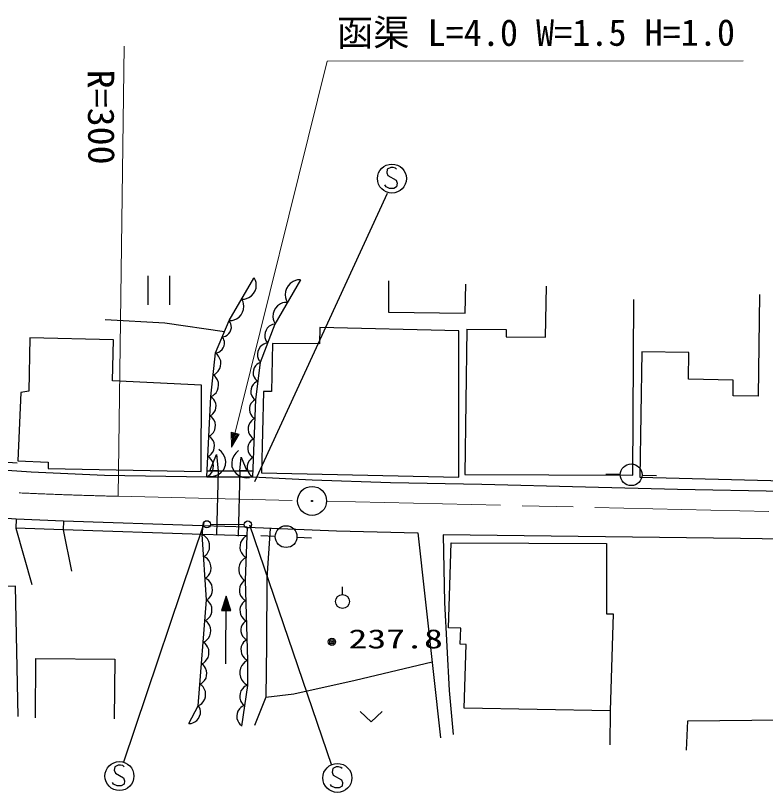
# Model space of a CAD drawing. Units: millimetres, scale not verified. Extents: x 40000 to 680000, y 20000 to 380000.
# Drawn here: x 451300 to 503006, y 267967 to 321490 of the extents above; entities that cross this region are included whole.
import ezdxf
from ezdxf.enums import TextEntityAlignment as Align

# ---------------------------------------------------------------- set-up
doc = ezdxf.new("R2010")
doc.units = ezdxf.units.MM
doc.header["$LTSCALE"] = 1000
doc.linetypes.add('CHAIN', pattern=[18.5, 12, -1.5, 3.5, -1.5])
for name, color, linetype, lineweight in [('M-BGD', 7, 'Continuous', 25), ('M-BGD-EXST', 7, 'Continuous', 25), ('M-BMK', 2, 'CHAIN', 13), ('M-BMK-SRVR', 3, 'Continuous', 25), ('M-STR-HTXT', 7, 'Continuous', 13)]:
    doc.layers.add(name, color=color, linetype=linetype, lineweight=lineweight)
doc.styles.add('ＭＳ ゴシック', font='')
doc.styles.get('ＭＳ ゴシック').set_extended_font_data('MS Gothic')

msp = doc.modelspace()

# ---------------------------------------------------------------- linework, layer by layer
at = {"layer": 'M-BGD'}
for p, q in [((460427, 303558), (460428, 301559)), ((461948, 301560), (461947, 303559)), ((466034, 300484), (467732, 303389)), ((467845, 303244), (467749, 303418)), ((467881, 303105), (467845, 303244)), ((467901, 302936), (467881, 303105)), ((470955, 303285), (469186, 300238)), ((470230, 303040), (470090, 302871)), ((470432, 303172), (470230, 303040)), ((470597, 303243), (470432, 303172)), ((470745, 303282), (470597, 303243)), ((470955, 303285), (470745, 303282)), ((477022, 303208), (477024, 301066)), ((482306, 300979), (482341, 302976)), ((467709, 302339), (467812, 302515)), ((467812, 302515), (467886, 302709)), ((467886, 302709), (467901, 302936)), ((469905, 302480), (469890, 302239)), ((469982, 302684), (469905, 302480)), ((470090, 302871), (469982, 302684)), ((487839, 299331), (487909, 302853)), ((466892, 301951), (467090, 301953)), ((466987, 301777), (466892, 301951)), ((467090, 301953), (467229, 301990)), ((467229, 301990), (467386, 302056)), ((467386, 302056), (467577, 302180)), ((467577, 302180), (467709, 302339)), ((469890, 302239), (469911, 302060)), ((469911, 302060), (469950, 301912)), ((469950, 301912), (470051, 301729)), ((493854, 289837), (493936, 301931)), ((502601, 302272), (502497, 295274)), ((467024, 301638), (466987, 301777)), ((467043, 301469), (467024, 301638)), ((467028, 301241), (467043, 301469)), ((469235, 301338), (469133, 301161)), ((469367, 301497), (469235, 301338)), ((469557, 301622), (469367, 301497)), ((469714, 301689), (469557, 301622)), ((469853, 301726), (469714, 301689)), ((470051, 301729), (469853, 301726)), ((466719, 300713), (466852, 300872)), ((466852, 300872), (466955, 301048)), ((466955, 301048), (467028, 301241)), ((469060, 300968), (469046, 300740)), ((469133, 301161), (469060, 300968)), ((477024, 301066), (482306, 300979)), ((461592, 300287), (457477, 300522)), ((465704, 299711), (461592, 300287)), ((465080, 298252), (466034, 300484)), ((466105, 300345), (466023, 300458)), ((466034, 300484), (466232, 300486)), ((466143, 300250), (466105, 300345)), ((466232, 300486), (466372, 300523)), ((466372, 300523), (466529, 300589)), ((466529, 300589), (466719, 300713)), ((469046, 300740), (469065, 300572)), ((469065, 300572), (469102, 300432)), ((469102, 300432), (469198, 300259)), ((466090, 299699), (466146, 299831)), ((466171, 300134), (466143, 300250)), ((466146, 299831), (466181, 299973)), ((466181, 299973), (466171, 300134)), ((469186, 300238), (468161, 297581)), ((468573, 299815), (468512, 299658)), ((468659, 299961), (468573, 299815)), ((468798, 300088), (468659, 299961)), ((468917, 300162), (468798, 300088)), ((469025, 300210), (468917, 300162)), ((469186, 300238), (469025, 300210)), ((472269, 300006), (472252, 298862)), ((481872, 299758), (472269, 300006)), ((481861, 289684), (481872, 299758)), ((482416, 299886), (482278, 289866)), ((482416, 299886), (485134, 299855)), ((485134, 299855), (485134, 299365)), ((452283, 299288), (452208, 295602)), ((458065, 299140), (452283, 299288)), ((465551, 299355), (465690, 299374)), ((465633, 299242), (465551, 299355)), ((465671, 299147), (465633, 299242)), ((465690, 299374), (465784, 299412)), ((465784, 299412), (465888, 299472)), ((465888, 299472), (466011, 299576)), ((466011, 299576), (466090, 299699)), ((468512, 299658), (468478, 299491)), ((468478, 299491), (468496, 299304)), ((468496, 299304), (468534, 299170)), ((485134, 299365), (487839, 299331)), ((457975, 296316), (458065, 299140)), ((465618, 298596), (465675, 298728)), ((465700, 299031), (465671, 299147)), ((465675, 298728), (465709, 298870)), ((465709, 298870), (465700, 299031)), ((468156, 298656), (468069, 298509)), ((468294, 298782), (468156, 298656)), ((468413, 298856), (468294, 298782)), ((468522, 298904), (468413, 298856)), ((468682, 298932), (468522, 298904)), ((468534, 299170), (468582, 299061)), ((468582, 299061), (468682, 298932)), ((469020, 298896), (468950, 295592)), ((472252, 298862), (469020, 298896)), ((464763, 295242), (465080, 298252)), ((465216, 298119), (465077, 298224)), ((465080, 298252), (465218, 298271)), ((465218, 298271), (465313, 298309)), ((465313, 298309), (465417, 298369)), ((465417, 298369), (465539, 298473)), ((465539, 298473), (465618, 298596)), ((468008, 298352), (467974, 298185)), ((467974, 298185), (467992, 297999)), ((468069, 298509), (468008, 298352)), ((494476, 298311), (494351, 289683)), ((497714, 298270), (494476, 298311)), ((497693, 296444), (497714, 298270)), ((465296, 298020), (465216, 298119)), ((465373, 297891), (465296, 298020)), ((465444, 297703), (465373, 297891)), ((465455, 297521), (465444, 297703)), ((467992, 297999), (468030, 297864)), ((468030, 297864), (468078, 297755)), ((468078, 297755), (468179, 297627)), ((465279, 296997), (465388, 297166)), ((465388, 297166), (465436, 297342)), ((465436, 297342), (465455, 297521)), ((467704, 297062), (467684, 296907)), ((467749, 297213), (467704, 297062)), ((467845, 297359), (467749, 297213)), ((468161, 297581), (467844, 295031)), ((467935, 297452), (467845, 297359)), ((468022, 297520), (467935, 297452)), ((468161, 297581), (468022, 297520)), ((464920, 296733), (465078, 296807)), ((465060, 296628), (464920, 296733)), ((465140, 296529), (465060, 296628)), ((465078, 296807), (465177, 296887)), ((465217, 296400), (465140, 296529)), ((465177, 296887), (465279, 296997)), ((467684, 296907), (467691, 296749)), ((467691, 296749), (467749, 296585)), ((467749, 296585), (467814, 296472)), ((464112, 296015), (457975, 296316)), ((464101, 290076), (464112, 296015)), ((465287, 296212), (465217, 296400)), ((465279, 295851), (465298, 296030)), ((465298, 296030), (465287, 296212)), ((467685, 296069), (467588, 295924)), ((467775, 296162), (467685, 296069)), ((467862, 296230), (467775, 296162)), ((467814, 296472), (467881, 296385)), ((468001, 296292), (467862, 296230)), ((467881, 296385), (468001, 296292)), ((500779, 296359), (497693, 296444)), ((500780, 295294), (500779, 296359)), ((451667, 295525), (451460, 290816)), ((452208, 295602), (451667, 295525)), ((465020, 295395), (465122, 295505)), ((465122, 295505), (465231, 295675)), ((465231, 295675), (465279, 295851)), ((467543, 295772), (467524, 295617)), ((467524, 295617), (467531, 295459)), ((467531, 295459), (467589, 295295)), ((467588, 295924), (467543, 295772)), ((468388, 295592), (468265, 289983)), ((468950, 295592), (468388, 295592)), ((464483, 289717), (464763, 295242)), ((464887, 295124), (464761, 295208)), ((464763, 295242), (464921, 295315)), ((464961, 295042), (464887, 295124)), ((464921, 295315), (465020, 295395)), ((465034, 294934), (464961, 295042)), ((465104, 294774), (465034, 294934)), ((467589, 295295), (467653, 295182)), ((467711, 294958), (467630, 294884)), ((467844, 295031), (467635, 289719)), ((467653, 295182), (467721, 295095)), ((467844, 295031), (467711, 294958)), ((467721, 295095), (467840, 295002)), ((502497, 295274), (500780, 295294)), ((465080, 294307), (465114, 294462)), ((465122, 294617), (465104, 294774)), ((465114, 294462), (465122, 294617)), ((467432, 294475), (467426, 294319)), ((467464, 294630), (467432, 294475)), ((467548, 294783), (467464, 294630)), ((467630, 294884), (467548, 294783)), ((464696, 293910), (464829, 293982)), ((464831, 293819), (464696, 293910)), ((464829, 293982), (464911, 294055)), ((464911, 294055), (464994, 294155)), ((464994, 294155), (465080, 294307)), ((467426, 294319), (467446, 294162)), ((467446, 294162), (467518, 294004)), ((467518, 294004), (467591, 293897)), ((467591, 293897), (467666, 293816)), ((464911, 293731), (464831, 293819)), ((464989, 293615), (464911, 293731)), ((465064, 293443), (464989, 293615)), ((465084, 293274), (465064, 293443)), ((467474, 293465), (467384, 293301)), ((467563, 293574), (467474, 293465)), ((467650, 293654), (467563, 293574)), ((467793, 293733), (467650, 293654)), ((467666, 293816), (467793, 293733)), ((464857, 292669), (464947, 292776)), ((464947, 292776), (465039, 292940)), ((465039, 292940), (465075, 293106)), ((465075, 293106), (465084, 293274)), ((467349, 293134), (467343, 292966)), ((467343, 292966), (467364, 292797)), ((467384, 293301), (467349, 293134)), ((467364, 292797), (467441, 292626)), ((464625, 292512), (464769, 292589)), ((464760, 292421), (464625, 292512)), ((464840, 292333), (464760, 292421)), ((464769, 292589), (464857, 292669)), ((464918, 292217), (464840, 292333)), ((467441, 292626), (467521, 292511)), ((467521, 292511), (467602, 292424)), ((467605, 292261), (467524, 292186)), ((467602, 292424), (467738, 292334)), ((467738, 292334), (467605, 292261)), ((464994, 292045), (464918, 292217)), ((464968, 291542), (465005, 291708)), ((465013, 291876), (464994, 292045)), ((465005, 291708), (465013, 291876)), ((467326, 291778), (467320, 291622)), ((467358, 291933), (467326, 291778)), ((467442, 292086), (467358, 291933)), ((467524, 292186), (467442, 292086)), ((464554, 291115), (464698, 291191)), ((464698, 291191), (464786, 291271)), ((464706, 290117), (465166, 291240)), ((464786, 291271), (464876, 291379)), ((464876, 291379), (464968, 291542)), ((465166, 291240), (465273, 290117)), ((465506, 291439), (465314, 291604)), ((465646, 291252), (465506, 291439)), ((465755, 290991), (465646, 291252)), ((466349, 291163), (466240, 290902)), ((466488, 291350), (466349, 291163)), ((466679, 291516), (466488, 291350)), ((467320, 291622), (467340, 291465)), ((467340, 291465), (467412, 291306)), ((467412, 291306), (467485, 291200)), ((467485, 291200), (467560, 291119)), ((450419, 290748), (451416, 290686)), ((451460, 290816), (453552, 290725)), ((453552, 290725), (453552, 290283)), ((464690, 291024), (464554, 291115)), ((464769, 290936), (464690, 291024)), ((464848, 290820), (464769, 290936)), ((464923, 290648), (464848, 290820)), ((464942, 290478), (464923, 290648)), ((465790, 290761), (465755, 290991)), ((465774, 290509), (465790, 290761)), ((466240, 290902), (466206, 290671)), ((466206, 290671), (466223, 290419)), ((466760, 290118), (466866, 291064)), ((466866, 291064), (467256, 290119)), ((467307, 290634), (467275, 290479)), ((467391, 290787), (467307, 290634)), ((467473, 290888), (467391, 290787)), ((467554, 290963), (467473, 290888)), ((467687, 291036), (467554, 290963)), ((467560, 291119), (467687, 291036)), ((447980, 290343), (452372, 290063)), ((453552, 290283), (464101, 290076)), ((464483, 290117), (467635, 290119)), ((465273, 290117), (464706, 290117)), ((464805, 289981), (464897, 290144)), ((464897, 290144), (464934, 290311)), ((464934, 290311), (464942, 290478)), ((465273, 290117), (465149, 285713)), ((465487, 290021), (465652, 290212)), ((465652, 290212), (465774, 290509)), ((466223, 290419), (466345, 290123)), ((466345, 290123), (466511, 289932)), ((466760, 290118), (466645, 285623)), ((467256, 290119), (466760, 290118)), ((467275, 290479), (467269, 290324)), ((467269, 290324), (467289, 290167)), ((467289, 290167), (467361, 290008)), ((452372, 290063), (457436, 289818)), ((457436, 289818), (464483, 289717)), ((464483, 289717), (464627, 289794)), ((464483, 289717), (467635, 289719)), ((464557, 289753), (464809, 289736)), ((464627, 289794), (464716, 289873)), ((464716, 289873), (464805, 289981)), ((464809, 289736), (465040, 289772)), ((465040, 289772), (465301, 289881)), ((465301, 289881), (465487, 290021)), ((466511, 289932), (466698, 289793)), ((466698, 289793), (466959, 289684)), ((466959, 289684), (467190, 289650)), ((467190, 289650), (467442, 289667)), ((467361, 290008), (467434, 289901)), ((467434, 289901), (467509, 289820)), ((467509, 289820), (467636, 289737)), ((467635, 289719), (471754, 289497)), ((468265, 289983), (481861, 289684)), ((482278, 289866), (493854, 289837)), ((492999, 289867), (491999, 289883)), ((494351, 289683), (509912, 289303)), ((494498, 289834), (495497, 289806)), ((471754, 289497), (477155, 289324)), ((477155, 289324), (483441, 289196)), ((483441, 289196), (490603, 289023)), ((490603, 289023), (496933, 288851)), ((496933, 288851), (509550, 288638)), ((451342, 286784), (447133, 287098)), ((451342, 286784), (451318, 286185)), ((454601, 286651), (451342, 286784)), ((454601, 286651), (454577, 286052)), ((464197, 286341), (454601, 286651)), ((464737, 286439), (467062, 286421)), ((454577, 286052), (451318, 286185)), ((451318, 286185), (452433, 282304)), ((464177, 285741), (454582, 286051)), ((454582, 286051), (455148, 283211)), ((464197, 286341), (464177, 285741)), ((467274, 286252), (464197, 286341)), ((467274, 286252), (467257, 285653)), ((467274, 286252), (473431, 285985)), ((468860, 286163), (468636, 282723)), ((473431, 285985), (479044, 285853)), ((479044, 285853), (480592, 271733)), ((464473, 281226), (464177, 285741)), ((467257, 285653), (464177, 285741)), ((464334, 285635), (464179, 285715)), ((464430, 285552), (464334, 285635)), ((464528, 285438), (464430, 285552)), ((464629, 285264), (464528, 285438)), ((466916, 285365), (466820, 285189)), ((467011, 285482), (466916, 285365)), ((467104, 285568), (467011, 285482)), ((467257, 285653), (467104, 285568)), ((467257, 285653), (467142, 282586)), ((469207, 285609), (468207, 285635)), ((470705, 285553), (471704, 285504)), ((501286, 285461), (480780, 285719)), ((480780, 285719), (480874, 281057)), ((507759, 285375), (501286, 285461)), ((464671, 285086), (464629, 285264)), ((464665, 284725), (464683, 284907)), ((464683, 284907), (464671, 285086)), ((466783, 285010), (466776, 284830)), ((466776, 284830), (466799, 284649)), ((466820, 285189), (466783, 285010)), ((481159, 279303), (481325, 285165)), ((481325, 285165), (492052, 285109)), ((492052, 285109), (492034, 280266)), ((464277, 284219), (464421, 284319)), ((464432, 284139), (464277, 284219)), ((464421, 284319), (464505, 284414)), ((464505, 284414), (464587, 284540)), ((464587, 284540), (464665, 284725)), ((466799, 284649), (466883, 284466)), ((466883, 284466), (466968, 284343)), ((466968, 284343), (467055, 284250)), ((467055, 284250), (467201, 284154)), ((464528, 284055), (464432, 284139)), ((464626, 283941), (464528, 284055)), ((464727, 283768), (464626, 283941)), ((464769, 283590), (464727, 283768)), ((466837, 283848), (466734, 283659)), ((466938, 283972), (466837, 283848)), ((467038, 284064), (466938, 283972)), ((467201, 284154), (467038, 284064)), ((464685, 283044), (464763, 283229)), ((464763, 283229), (464781, 283411)), ((464781, 283411), (464769, 283590)), ((466695, 283469), (466688, 283277)), ((466688, 283277), (466713, 283084)), ((466734, 283659), (466695, 283469)), ((464375, 282723), (464519, 282822)), ((464530, 282643), (464375, 282723)), ((464519, 282822), (464603, 282918)), ((464626, 282559), (464530, 282643)), ((464603, 282918), (464685, 283044)), ((466713, 283084), (466802, 282889)), ((466802, 282889), (466893, 282757)), ((466893, 282757), (466985, 282658)), ((466985, 282658), (467141, 282556)), ((468636, 282723), (468594, 278152)), ((451301, 282168), (441254, 282025)), ((451489, 273206), (451301, 282168)), ((464724, 282445), (464626, 282559)), ((464825, 282271), (464724, 282445)), ((464867, 282094), (464825, 282271)), ((464879, 281914), (464867, 282094)), ((466762, 282128), (466738, 281960)), ((466842, 282298), (466762, 282128)), ((466923, 282413), (466842, 282298)), ((467005, 282499), (466923, 282413)), ((467142, 282586), (467005, 282499)), ((467142, 282586), (467282, 277064)), ((473842, 281601), (473842, 282141)), ((464701, 281422), (464783, 281547)), ((464783, 281547), (464861, 281733)), ((464861, 281733), (464879, 281914)), ((466738, 281960), (466742, 281792)), ((466742, 281792), (466775, 281625)), ((466775, 281625), (466863, 281459)), ((463890, 273939), (464473, 281226)), ((464605, 281119), (464472, 281214)), ((464473, 281226), (464617, 281326)), ((464682, 281028), (464605, 281119)), ((464617, 281326), (464701, 281422)), ((464757, 280910), (464682, 281028)), ((465831, 281499), (465502, 280502)), ((465829, 281379), (465562, 280542)), ((465828, 281259), (465622, 280581)), ((465827, 281139), (465683, 280620)), ((465826, 281019), (465743, 280660)), ((465789, 276837), (465831, 281499)), ((465903, 280658), (465826, 281019)), ((465963, 280618), (465827, 281139)), ((466022, 280577), (465828, 281259)), ((466082, 280537), (465829, 281379)), ((466141, 280496), (465831, 281499)), ((466863, 281459), (466950, 281349)), ((466958, 281013), (466877, 280899)), ((466950, 281349), (467036, 281267)), ((467040, 281099), (466958, 281013)), ((467036, 281267), (467178, 281187)), ((467178, 281187), (467040, 281099)), ((480874, 281057), (481195, 274992)), ((464827, 280736), (464757, 280910)), ((464841, 280566), (464827, 280736)), ((464828, 280399), (464841, 280566)), ((465502, 280502), (466141, 280496)), ((465562, 280542), (466082, 280537)), ((465622, 280581), (466022, 280577)), ((465683, 280620), (465963, 280618)), ((465743, 280660), (465903, 280658)), ((465825, 280859), (465803, 280699)), ((465803, 280699), (465843, 280699)), ((465843, 280699), (465825, 280859)), ((466797, 280729), (466774, 280561)), ((466774, 280561), (466778, 280393)), ((466877, 280899), (466797, 280729)), ((464506, 279891), (464597, 279968)), ((464597, 279968), (464689, 280073)), ((464689, 280073), (464787, 280234)), ((464787, 280234), (464828, 280399)), ((466778, 280393), (466810, 280226)), ((466810, 280226), (466898, 280060)), ((466898, 280060), (466985, 279950)), ((466985, 279950), (467071, 279868)), ((492034, 280266), (492501, 280267)), ((492501, 280267), (492293, 273597)), ((464360, 279818), (464506, 279891)), ((464503, 279717), (464360, 279818)), ((464585, 279620), (464503, 279717)), ((464665, 279493), (464585, 279620)), ((464740, 279307), (464665, 279493)), ((466934, 279521), (466860, 279363)), ((467009, 279627), (466934, 279521)), ((467085, 279707), (467009, 279627)), ((467071, 279868), (467213, 279788)), ((467213, 279788), (467085, 279707)), ((464697, 278768), (464742, 278945)), ((464756, 279125), (464740, 279307)), ((464742, 278945), (464756, 279125)), ((466860, 279363), (466838, 279206)), ((466838, 279206), (466842, 279050)), ((466842, 279050), (466872, 278895)), ((466872, 278895), (466954, 278741)), ((482009, 279282), (481159, 279303)), ((481967, 278178), (482009, 279282)), ((464241, 278324), (464397, 278401)), ((464383, 278222), (464241, 278324)), ((464397, 278401), (464494, 278484)), ((464494, 278484), (464593, 278596)), ((464593, 278596), (464697, 278768)), ((466954, 278741), (467034, 278639)), ((467108, 278401), (467026, 278315)), ((467034, 278639), (467114, 278563)), ((467246, 278489), (467108, 278401)), ((467114, 278563), (467246, 278489)), ((464465, 278125), (464383, 278222)), ((464546, 277998), (464465, 278125)), ((464621, 277812), (464546, 277998)), ((464636, 277630), (464621, 277812)), ((466866, 278031), (466842, 277862)), ((466842, 277862), (466846, 277695)), ((466945, 278201), (466866, 278031)), ((467026, 278315), (466945, 278201)), ((468594, 278152), (468551, 274531)), ((482369, 278161), (481967, 278178)), ((482237, 273771), (482369, 278161)), ((464474, 277102), (464578, 277274)), ((464578, 277274), (464622, 277451)), ((464622, 277451), (464636, 277630)), ((466846, 277695), (466878, 277527)), ((466878, 277527), (466966, 277362)), ((466966, 277362), (467053, 277252)), ((467053, 277252), (467139, 277170)), ((452666, 273117), (452708, 277190)), ((452708, 277190), (458139, 277149)), ((458139, 277149), (458097, 273030)), ((464121, 276829), (464278, 276907)), ((464254, 276734), (464121, 276829)), ((464331, 276644), (464254, 276734)), ((464278, 276907), (464374, 276989)), ((464374, 276989), (464474, 277102)), ((466908, 276724), (466807, 276520)), ((467010, 276860), (466908, 276724)), ((467112, 276962), (467010, 276860)), ((467282, 277064), (467112, 276962)), ((467139, 277170), (467281, 277090)), ((467282, 277064), (467283, 275344)), ((474706, 275712), (480019, 276959)), ((464406, 276525), (464331, 276644)), ((464476, 276351), (464406, 276525)), ((464490, 276182), (464476, 276351)), ((464477, 276014), (464490, 276182)), ((466807, 276520), (466773, 276316)), ((466773, 276316), (466773, 276112)), ((464246, 275583), (464339, 275688)), ((464339, 275688), (464436, 275849)), ((464436, 275849), (464477, 276014)), ((466773, 276112), (466807, 275908)), ((466807, 275908), (466909, 275705)), ((466909, 275705), (467011, 275569)), ((470497, 274758), (474706, 275712)), ((464009, 275434), (464155, 275506)), ((464152, 275332), (464009, 275434)), ((464234, 275235), (464152, 275332)), ((464155, 275506), (464246, 275583)), ((464314, 275109), (464234, 275235)), ((464390, 274922), (464314, 275109)), ((466938, 275111), (466831, 274957)), ((467283, 275344), (466878, 272538)), ((467038, 275210), (466938, 275111)), ((467011, 275569), (467113, 275467)), ((467133, 275281), (467038, 275210)), ((467113, 275467), (467283, 275365)), ((467283, 275344), (467133, 275281)), ((464405, 274740), (464390, 274922)), ((464391, 274561), (464405, 274740)), ((466780, 274795), (466756, 274629)), ((466756, 274629), (466759, 274459)), ((466831, 274957), (466780, 274795)), ((468551, 274531), (470497, 274758)), ((481195, 274992), (481469, 271960)), ((464046, 274017), (464143, 274099)), ((464143, 274099), (464242, 274212)), ((464242, 274212), (464346, 274384)), ((464346, 274384), (464391, 274561)), ((466759, 274459), (466818, 274280)), ((466818, 274280), (466885, 274158)), ((466885, 274158), (466957, 274062)), ((466957, 274062), (467083, 273959)), ((468551, 274531), (467783, 272584)), ((463257, 272717), (463890, 273939)), ((463890, 273939), (464046, 274017)), ((463986, 273821), (463900, 273959)), ((464022, 273707), (463986, 273821)), ((464045, 273569), (464022, 273707)), ((464042, 273382), (464045, 273569)), ((466631, 273572), (466579, 273410)), ((466738, 273726), (466631, 273572)), ((466837, 273825), (466738, 273726)), ((466933, 273896), (466837, 273825)), ((467083, 273959), (466933, 273896)), ((475068, 273544), (475818, 272825)), ((475818, 272825), (476567, 273545)), ((492293, 273597), (482237, 273771)), ((492293, 273597), (492280, 271258)), ((463811, 272934), (463913, 273070)), ((463913, 273070), (463990, 273220)), ((463990, 273220), (464042, 273382)), ((466579, 273410), (466555, 273244)), ((466555, 273244), (466559, 273073)), ((466559, 273073), (466618, 272895)), ((497643, 272896), (506002, 272983)), ((463257, 272717), (463420, 272727)), ((463420, 272727), (463533, 272763)), ((463533, 272763), (463659, 272824)), ((463659, 272824), (463811, 272934)), ((466618, 272895), (466685, 272772)), ((466685, 272772), (466756, 272677)), ((466756, 272677), (466883, 272574)), ((497563, 270881), (497643, 272896))]:
    msp.add_line(p, q, dxfattribs=at)
for centre, radius in [((493748, 289855), 750), ((464487, 286441), 250), ((467312, 286419), 250), ((469956, 285590), 750), ((473843, 281121), 480), ((473114, 278346), 250), ((473114, 278346), 150), ((473114, 278346), 50)]:
    msp.add_circle(centre, radius, dxfattribs=at)
at = {"layer": 'M-BGD-EXST'}
for p, q in [((477172, 311019), (476932, 310899)), ((477332, 311019), (477172, 311019)), ((477492, 310979), (477332, 311019)), ((477572, 310899), (477492, 310979)), ((476932, 310899), (476892, 310659)), ((476892, 310659), (476973, 310459)), ((476973, 310459), (477533, 310140)), ((477533, 310140), (477613, 309940)), ((477613, 309940), (477573, 309700)), ((476853, 309699), (476773, 309819)), ((477093, 309579), (476853, 309699)), ((477373, 309580), (477093, 309579)), ((477573, 309700), (477373, 309580)), ((476919, 309238), (467785, 289369)), ((458770, 270076), (464296, 286511)), ((467425, 286393), (473095, 269845)), ((458382, 269857), (458142, 269737)), ((458542, 269857), (458382, 269857)), ((458702, 269817), (458542, 269857)), ((458782, 269737), (458702, 269817)), ((458142, 269737), (458102, 269497)), ((458102, 269497), (458182, 269297)), ((458182, 269297), (458742, 268977)), ((473169, 269607), (473129, 269367)), ((473129, 269367), (473209, 269167)), ((473409, 269727), (473169, 269607)), ((473569, 269727), (473409, 269727)), ((473729, 269687), (473569, 269727)), ((473809, 269607), (473729, 269687)), ((458742, 268977), (458822, 268777)), ((458822, 268777), (458782, 268538)), ((473209, 269167), (473769, 268847)), ((473769, 268847), (473850, 268647)), ((458063, 268537), (457983, 268657)), ((458303, 268417), (458063, 268537)), ((458583, 268417), (458303, 268417)), ((458782, 268538), (458583, 268417)), ((473090, 268407), (473010, 268527)), ((473330, 268287), (473090, 268407)), ((473610, 268287), (473330, 268287)), ((473810, 268408), (473610, 268287)), ((473850, 268647), (473810, 268408))]:
    msp.add_line(p, q, dxfattribs=at)
for centre in [(477253, 310259), (458462, 269097), (473489, 268967)]:
    msp.add_circle(centre, 1000, dxfattribs=at)
at = {"layer": 'M-BMK'}
for p, q in [((458374, 288370), (470744, 288075)), ((472743, 288028), (550405, 286250))]:
    msp.add_line(p, q, dxfattribs=at)
msp.add_arc((465339, 588198), 299909, 263.8294, 268.66926, dxfattribs=at)
at = {"layer": 'M-BMK-SRVR'}
for radius in [1000, 40]:
    msp.add_circle((471743, 288051), radius, dxfattribs=at)
at = {"layer": 'M-STR-HTXT'}
for p, q in [((458789, 319382), (458374, 288370)), ((466195, 291755), (472796, 318340)), ((472796, 318340), (501470, 318360)), ((466195, 291755), (466165, 292792)), ((466165, 292792), (466708, 292658)), ((466708, 292658), (466195, 291755)), ((466263, 292026), (466233, 292734)), ((466233, 292734), (466621, 292638)), ((466621, 292638), (466263, 292026)), ((466301, 292182), (466301, 292676)), ((466301, 292676), (466533, 292618)), ((466533, 292618), (466301, 292182)), ((466359, 292414), (466369, 292618)), ((466446, 292599), (466359, 292414)), ((466369, 292618), (466446, 292599))]:
    msp.add_line(p, q, dxfattribs=at)

# ---------------------------------------------------------------- texts
at = {"layer": 'M-BGD', "style": 'ＭＳ ゴシック', "width": 1.45}
msp.add_text('237.8', height=1320, rotation=0.04, dxfattribs=at).set_placement((474256, 277491), align=Align.BOTTOM_LEFT)
at = {"layer": 'M-STR-HTXT', "style": 'ＭＳ ゴシック'}
msp.add_text('函渠 L=4.0 W=1.5 H=1.0', height=1833, rotation=0.04, dxfattribs=at).set_placement((473462, 318840), align=Align.BOTTOM_LEFT)
at = {"layer": 'M-STR-HTXT', "style": 'ＭＳ ゴシック', "width": 1.05}
msp.add_text('R=300', height=1833, rotation=270.54, dxfattribs=at).set_placement((455716, 317752), align=Align.BOTTOM_LEFT)

doc.saveas('drawing.dxf')
